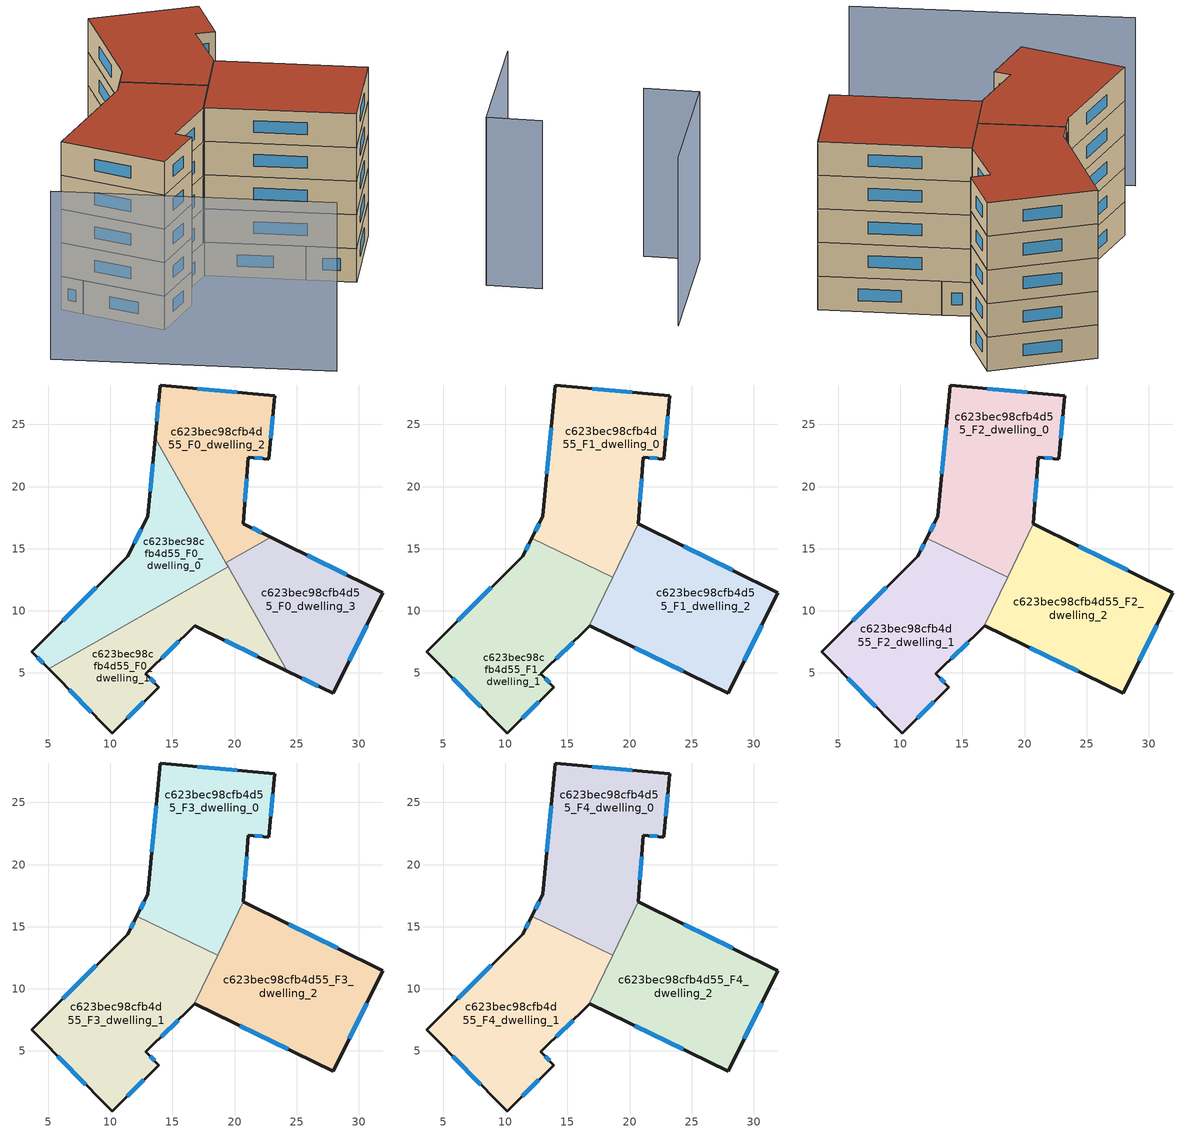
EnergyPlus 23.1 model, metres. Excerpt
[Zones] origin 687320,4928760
c623bec98cfb4d55_F0_dwelling_0
 floor ground (EU_floor_Construction): 13.61,23.88 19.48,13.56 5.04,5.33 3.66,6.72 11.41,14.39 13.02,17.6 z0
 wall outside (EU_wall_Construction): 13.61,23.88 13.02,17.6 11.41,14.39 3.66,6.72 5.04,5.33 z0:3
 wall to c623bec98cfb4d55_F0_dwelling_1 (EU_wall_Construction): 5.04,5.33 19.48,13.56 z0:3
 wall to c623bec98cfb4d55_F0_dwelling_2 (EU_wall_Construction): 19.31,13.87 13.61,23.88 z0:3
 wall to c623bec98cfb4d55_F0_dwelling_3 (EU_wall_Construction): 19.48,13.56 19.31,13.87 z0:3
 window (EU_Window_Construction): 13.42,21.83 13.21,19.64 / 4.11,6.27 4.59,5.78 / 8.89,11.89 6.18,9.21 / 12.5,16.55 11.93,15.43 z0.98:2.02
c623bec98cfb4d55_F0_dwelling_1
 floor ground (EU_floor_Construction): 19.48,13.56 24.26,5.16 16.8,8.81 12.86,4.92 13.9,3.87 10.15,0.17 5.04,5.33 z0
 wall outside (EU_wall_Construction): 5.04,5.33 10.15,0.17 13.9,3.87 12.86,4.92 16.8,8.81 24.26,5.16 z0:3
 wall to c623bec98cfb4d55_F0_dwelling_3 (EU_wall_Construction): 24.26,5.16 19.48,13.56 z0:3
 window (EU_Window_Construction): 6.7,3.65 8.49,1.85 / 19.23,7.62 21.84,6.34 / 14.14,6.18 15.52,7.54 / 13.56,4.21 13.2,4.58 / 11.37,1.37 12.68,2.66 z0.98:2.02
c623bec98cfb4d55_F0_dwelling_2
 floor ground (EU_floor_Construction): 23.24,27.31 22.76,22.22 21.1,22.37 20.69,17.03 22.92,15.92 19.31,13.87 13.61,23.88 14.01,28.18 z0
 wall outside (EU_wall_Construction): 22.92,15.92 20.69,17.03 21.1,22.37 22.76,22.22 23.24,27.31 14.01,28.18 13.61,23.88 z0:3
 wall to c623bec98cfb4d55_F0_dwelling_3 (EU_wall_Construction): 19.31,13.87 22.92,15.92 z0:3
 window (EU_Window_Construction): 22.92,23.87 23.08,25.65 / 21.64,22.32 22.22,22.27 / 20.82,18.76 20.97,20.63 / 22.2,16.28 21.42,16.67 / 13.88,26.78 13.74,25.27 / 20.24,27.59 17.01,27.9 z0.98:2.02
c623bec98cfb4d55_F0_dwelling_3
 floor ground (EU_floor_Construction): 31.95,11.46 27.94,3.36 24.26,5.16 19.31,13.87 22.92,15.92 z0
 wall outside (EU_wall_Construction): 24.26,5.16 27.94,3.36 31.95,11.46 22.92,15.92 z0:3
 window (EU_Window_Construction): 29.01,12.91 25.86,14.47 / 29.24,5.99 30.65,8.82 / 25.46,4.57 26.74,3.94 z0.98:2.02
c623bec98cfb4d55_F1_dwelling_0
 floor to c623bec98cfb4d55_F0_dwelling_2 (EU_floor_Construction): 23.24,27.31 22.76,22.22 21.1,22.37 20.69,17.03 20.71,17.02 19.24,13.98 13.61,23.87 14.01,28.18 z3
 floor to c623bec98cfb4d55_F0_dwelling_0 (EU_floor_Construction): 13.61,23.87 19.24,13.98 18.87,13.21 18.28,12.87 12.14,15.84 13.02,17.6 z3
 floor to c623bec98cfb4d55_F0_dwelling_1 (EU_floor_Construction): 18.87,13.21 18.63,12.71 18.28,12.87 z3
 wall outside (EU_wall_Construction): 20.71,17.02 20.69,17.03 21.1,22.37 22.76,22.22 23.24,27.31 14.01,28.18 13.02,17.6 12.14,15.84 z3:6
 wall to c623bec98cfb4d55_F1_dwelling_1 (EU_wall_Construction): 12.14,15.84 18.63,12.71 z3:6
 wall to c623bec98cfb4d55_F1_dwelling_2 (EU_wall_Construction): 18.63,12.71 20.71,17.02 z3:6
 window (EU_Window_Construction): 20.24,27.59 17.01,27.9 / 22.92,23.87 23.08,25.65 / 21.64,22.32 22.22,22.27 / 20.82,18.76 20.97,20.63 / 12.73,17.03 12.43,16.41 / 13.69,24.74 13.34,21.04 z3.98:5.02
c623bec98cfb4d55_F1_dwelling_1
 floor to c623bec98cfb4d55_F0_dwelling_0 (EU_floor_Construction): 18.28,12.87 5.04,5.33 3.66,6.72 11.41,14.39 12.14,15.84 z3
 floor to c623bec98cfb4d55_F0_dwelling_1 (EU_floor_Construction): 18.63,12.71 16.71,8.71 12.86,4.92 13.9,3.87 10.15,0.17 5.04,5.33 18.28,12.87 z3
 wall outside (EU_wall_Construction): 12.14,15.84 11.41,14.39 3.66,6.72 10.15,0.17 13.9,3.87 12.86,4.92 16.7,8.71 z3:6
 wall to c623bec98cfb4d55_F1_dwelling_2 (EU_wall_Construction): 16.7,8.71 18.63,12.71 z3:6
 window (EU_Window_Construction): 14.11,6.15 15.45,7.48 / 13.56,4.21 13.2,4.58 / 11.37,1.37 12.68,2.66 / 5.77,4.59 8.04,2.3 / 8.89,11.89 6.18,9.21 / 11.9,15.37 11.65,14.86 z3.98:5.02
c623bec98cfb4d55_F1_dwelling_2
 floor to c623bec98cfb4d55_F0_dwelling_1 (EU_floor_Construction): 19.48,13.56 24.26,5.16 16.8,8.81 16.71,8.71 18.87,13.21 z3
 floor to c623bec98cfb4d55_F0_dwelling_3 (EU_floor_Construction): 31.95,11.46 27.94,3.36 24.26,5.16 19.31,13.87 22.92,15.92 z3
 floor to c623bec98cfb4d55_F0_dwelling_2 (EU_floor_Construction): 22.92,15.92 19.31,13.87 19.24,13.98 20.71,17.02 z3
 floor to c623bec98cfb4d55_F0_dwelling_0 (EU_floor_Construction): 19.24,13.98 19.48,13.56 18.87,13.21 z3
 wall outside (EU_wall_Construction): 16.7,8.71 16.8,8.81 27.94,3.36 31.95,11.46 20.71,17.02 z3:6
 window (EU_Window_Construction): 28.29,13.27 24.37,15.21 / 29.24,5.99 30.65,8.82 / 20.42,7.04 24.32,5.13 z3.98:5.02
c623bec98cfb4d55_F2_dwelling_0
 floor to c623bec98cfb4d55_F1_dwelling_0 (EU_floor_Construction): 23.24,27.31 22.76,22.22 21.1,22.37 20.69,17.03 20.71,17.02 18.63,12.71 12.14,15.84 13.02,17.6 14.01,28.18 z6
 wall outside (EU_wall_Construction): 20.71,17.02 20.69,17.03 21.1,22.37 22.76,22.22 23.24,27.31 14.01,28.18 13.02,17.6 12.14,15.84 z6:9
 wall to c623bec98cfb4d55_F2_dwelling_1 (EU_wall_Construction): 12.14,15.84 18.63,12.71 z6:9
 wall to c623bec98cfb4d55_F2_dwelling_2 (EU_wall_Construction): 18.63,12.71 20.71,17.02 z6:9
 window (EU_Window_Construction): 20.24,27.59 17.01,27.9 / 22.92,23.87 23.08,25.65 / 21.64,22.32 22.22,22.27 / 20.82,18.76 20.97,20.63 / 12.73,17.03 12.43,16.41 / 13.69,24.74 13.34,21.04 z6.98:8.02
c623bec98cfb4d55_F2_dwelling_1
 floor to c623bec98cfb4d55_F1_dwelling_1 (EU_floor_Construction): 18.63,12.71 16.7,8.71 12.86,4.92 13.9,3.87 10.15,0.17 3.66,6.72 11.41,14.39 12.14,15.84 z6
 wall outside (EU_wall_Construction): 12.14,15.84 11.41,14.39 3.66,6.72 10.15,0.17 13.9,3.87 12.86,4.92 16.7,8.71 z6:9
 wall to c623bec98cfb4d55_F2_dwelling_2 (EU_wall_Construction): 16.7,8.71 18.63,12.71 z6:9
 window (EU_Window_Construction): 14.11,6.15 15.45,7.48 / 13.56,4.21 13.2,4.58 / 11.37,1.37 12.68,2.66 / 5.77,4.59 8.04,2.3 / 8.89,11.89 6.18,9.21 / 11.9,15.37 11.65,14.86 z6.98:8.02
c623bec98cfb4d55_F2_dwelling_2
 floor to c623bec98cfb4d55_F1_dwelling_2 (EU_floor_Construction): 31.95,11.46 27.94,3.36 16.8,8.81 16.7,8.71 20.71,17.02 z6
 wall outside (EU_wall_Construction): 16.7,8.71 16.8,8.81 27.94,3.36 31.95,11.46 20.71,17.02 z6:9
 window (EU_Window_Construction): 28.29,13.27 24.37,15.21 / 29.24,5.99 30.65,8.82 / 20.42,7.04 24.32,5.13 z6.98:8.02
c623bec98cfb4d55_F3_dwelling_0
 floor to c623bec98cfb4d55_F2_dwelling_0 (EU_floor_Construction): 23.24,27.31 22.76,22.22 21.1,22.37 20.69,17.03 20.71,17.02 18.63,12.71 12.14,15.84 13.02,17.6 14.01,28.18 z9
 wall outside (EU_wall_Construction): 20.71,17.02 20.69,17.03 21.1,22.37 22.76,22.22 23.24,27.31 14.01,28.18 13.02,17.6 12.14,15.84 z9:12
 wall to c623bec98cfb4d55_F3_dwelling_1 (EU_wall_Construction): 12.14,15.84 18.63,12.71 z9:12
 wall to c623bec98cfb4d55_F3_dwelling_2 (EU_wall_Construction): 18.63,12.71 20.71,17.02 z9:12
 window (EU_Window_Construction): 20.24,27.59 17.01,27.9 / 22.92,23.87 23.08,25.65 / 21.64,22.32 22.22,22.27 / 20.82,18.76 20.97,20.63 / 12.73,17.03 12.43,16.41 / 13.69,24.74 13.34,21.04 z9.98:11.02
c623bec98cfb4d55_F3_dwelling_1
 floor to c623bec98cfb4d55_F2_dwelling_1 (EU_floor_Construction): 18.63,12.71 16.7,8.71 12.86,4.92 13.9,3.87 10.15,0.17 3.66,6.72 11.41,14.39 12.14,15.84 z9
 wall outside (EU_wall_Construction): 12.14,15.84 11.41,14.39 3.66,6.72 10.15,0.17 13.9,3.87 12.86,4.92 16.7,8.71 z9:12
 wall to c623bec98cfb4d55_F3_dwelling_2 (EU_wall_Construction): 16.7,8.71 18.63,12.71 z9:12
 window (EU_Window_Construction): 14.11,6.15 15.45,7.48 / 13.56,4.21 13.2,4.58 / 11.37,1.37 12.68,2.66 / 5.77,4.59 8.04,2.3 / 8.89,11.89 6.18,9.21 / 11.9,15.37 11.65,14.86 z9.98:11.02
c623bec98cfb4d55_F3_dwelling_2
 floor to c623bec98cfb4d55_F2_dwelling_2 (EU_floor_Construction): 31.95,11.46 27.94,3.36 16.8,8.81 16.7,8.71 20.71,17.02 z9
 wall outside (EU_wall_Construction): 16.7,8.71 16.8,8.81 27.94,3.36 31.95,11.46 20.71,17.02 z9:12
 window (EU_Window_Construction): 28.29,13.27 24.37,15.21 / 29.24,5.99 30.65,8.82 / 20.42,7.04 24.32,5.13 z9.98:11.02
c623bec98cfb4d55_F4_dwelling_0
 floor to c623bec98cfb4d55_F3_dwelling_0 (EU_floor_Construction): 23.24,27.31 22.76,22.22 21.1,22.37 20.69,17.03 20.71,17.02 18.63,12.71 12.14,15.84 13.02,17.6 14.01,28.18 z12
 wall outside (EU_wall_Construction): 20.71,17.02 20.69,17.03 21.1,22.37 22.76,22.22 23.24,27.31 14.01,28.18 13.02,17.6 12.14,15.84 z12:15
 wall to c623bec98cfb4d55_F4_dwelling_1 (EU_wall_Construction): 12.14,15.84 18.63,12.71 z12:15
 wall to c623bec98cfb4d55_F4_dwelling_2 (EU_wall_Construction): 18.63,12.71 20.71,17.02 z12:15
 window (EU_Window_Construction): 20.24,27.59 17.01,27.9 / 22.92,23.87 23.08,25.65 / 21.64,22.32 22.22,22.27 / 20.82,18.76 20.97,20.63 / 12.73,17.03 12.43,16.41 / 13.69,24.74 13.34,21.04 z12.98:14.02
 roof outside (EU_roof_Construction): 18.63,12.71 20.71,17.02 20.69,17.03 21.1,22.37 22.76,22.22 23.24,27.31 14.01,28.18 13.02,17.6 12.14,15.84 z15
c623bec98cfb4d55_F4_dwelling_1
 floor to c623bec98cfb4d55_F3_dwelling_1 (EU_floor_Construction): 18.63,12.71 16.7,8.71 12.86,4.92 13.9,3.87 10.15,0.17 3.66,6.72 11.41,14.39 12.14,15.84 z12
 wall outside (EU_wall_Construction): 12.14,15.84 11.41,14.39 3.66,6.72 10.15,0.17 13.9,3.87 12.86,4.92 16.7,8.71 z12:15
 wall to c623bec98cfb4d55_F4_dwelling_2 (EU_wall_Construction): 16.7,8.71 18.63,12.71 z12:15
 window (EU_Window_Construction): 14.11,6.15 15.45,7.48 / 13.56,4.21 13.2,4.58 / 11.37,1.37 12.68,2.66 / 5.77,4.59 8.04,2.3 / 8.89,11.89 6.18,9.21 / 11.9,15.37 11.65,14.86 z12.98:14.02
 roof outside (EU_roof_Construction): 13.9,3.87 12.86,4.92 16.7,8.71 18.63,12.71 12.14,15.84 11.41,14.39 3.66,6.72 10.15,0.17 z15
c623bec98cfb4d55_F4_dwelling_2
 floor to c623bec98cfb4d55_F3_dwelling_2 (EU_floor_Construction): 31.95,11.46 27.94,3.36 16.8,8.81 16.7,8.71 20.71,17.02 z12
 wall outside (EU_wall_Construction): 16.7,8.71 16.8,8.81 27.94,3.36 31.95,11.46 20.71,17.02 z12:15
 window (EU_Window_Construction): 28.29,13.27 24.37,15.21 / 29.24,5.99 30.65,8.82 / 20.42,7.04 24.32,5.13 z12.98:14.02
 roof outside (EU_roof_Construction): 27.94,3.36 31.95,11.46 20.71,17.02 16.7,8.71 16.8,8.81 z15
shading: 41.55,-3.08 37.52,-0.9 / 37.52,-0.9 43.62,10.35 / -0.45,-1.91 20.45,-12.1 z0:15
[Building]
EU S2 Campaign: North Axis=0; Terrain=City; Solar Distribution=FullExterior
[Site:Location]
Bologna: Latitude=44.5; Longitude=11.25; Time Zone=1; Elevation=37
[SizingPeriod:WeatherFileDays]
AnnualSizingPeriod: Begin Month=1; Begin Day of Month=1; End Month=12; End Day of Month=31; Day of Week for Start Day=Monday; Use Weather File Daylight Saving Period=No; Use Weather File Rain and Snow Indicators=No
[MATERIAL]
EU_InternalMass_Material: Roughness=MediumRough; Thickness=0.1; Conductivity=1; Density=1800; Specific Heat=900; Thermal Absorptance=0.9; Solar Absorptance=0.7; Visible Absorptance=0.7
[MATERIAL:NOMASS] Roughness=MediumRough; Thermal Absorptance=0.9; Solar Absorptance=0.7; Visible Absorptance=0.7
Name | Thermal Resistance
EU_wall_NoMass | 0.905828
EU_roof_NoMass | 0.37593
EU_floor_NoMass | 0.67114
[WINDOWMATERIAL:SIMPLEGLAZINGSYSTEM]
EU_Window_SimpleGlazing: UFactor=4.52486; Solar Heat Gain Coefficient=0.85; Visible Transmittance=0.85
[CONSTRUCTION]
EU_wall_Construction: EU_wall_NoMass
EU_roof_Construction: EU_roof_NoMass
EU_floor_Construction: EU_floor_NoMass
EU_InternalMass_Construction: EU_InternalMass_Material
EU_Window_Construction: EU_Window_SimpleGlazing
[ZONE] Type=1; Multiplier=1; Ceiling Height=autocalculate; Floor Area=autocalculate; Part of Total Floor Area=Yes
Name | Volume
c623bec98cfb4d55_F0_dwelling_0 | 254.849
c623bec98cfb4d55_F1_dwelling_0; c623bec98cfb4d55_F2_dwelling_0; c623bec98cfb4d55_F3_dwelling_0; c623bec98cfb4d55_F4_dwelling_0 | 339.789
c623bec98cfb4d55_F0_dwelling_1 | 254.844
c623bec98cfb4d55_F1_dwelling_1; c623bec98cfb4d55_F2_dwelling_1; c623bec98cfb4d55_F3_dwelling_1; c623bec98cfb4d55_F4_dwelling_1 | 339.805
c623bec98cfb4d55_F0_dwelling_2 | 254.852
c623bec98cfb4d55_F1_dwelling_2; c623bec98cfb4d55_F2_dwelling_2; c623bec98cfb4d55_F3_dwelling_2; c623bec98cfb4d55_F4_dwelling_2 | 339.782
c623bec98cfb4d55_F0_dwelling_3 | 254.858
[INTERNALMASS] Construction=EU_InternalMass_Construction
Name | Zone or ZoneList | Surface Area
c623bec98cfb4d55_F0_dwelling_0_EU_InternalMass | c623bec98cfb4d55_F0_dwelling_0 | 84.9496
c623bec98cfb4d55_F0_dwelling_1_EU_InternalMass | c623bec98cfb4d55_F0_dwelling_1 | 84.9477
c623bec98cfb4d55_F0_dwelling_2_EU_InternalMass | c623bec98cfb4d55_F0_dwelling_2 | 84.95
c623bec98cfb4d55_F0_dwelling_3_EU_InternalMass | c623bec98cfb4d55_F0_dwelling_3 | 84.9523
c623bec98cfb4d55_F1_dwelling_0_EU_InternalMass | c623bec98cfb4d55_F1_dwelling_0 | 113.261
c623bec98cfb4d55_F1_dwelling_1_EU_InternalMass | c623bec98cfb4d55_F1_dwelling_1 | 113.269
c623bec98cfb4d55_F1_dwelling_2_EU_InternalMass | c623bec98cfb4d55_F1_dwelling_2 | 113.26
c623bec98cfb4d55_F2_dwelling_0_EU_InternalMass | c623bec98cfb4d55_F2_dwelling_0 | 113.261
c623bec98cfb4d55_F2_dwelling_1_EU_InternalMass | c623bec98cfb4d55_F2_dwelling_1 | 113.269
c623bec98cfb4d55_F2_dwelling_2_EU_InternalMass | c623bec98cfb4d55_F2_dwelling_2 | 113.26
c623bec98cfb4d55_F3_dwelling_0_EU_InternalMass | c623bec98cfb4d55_F3_dwelling_0 | 113.261
c623bec98cfb4d55_F3_dwelling_1_EU_InternalMass | c623bec98cfb4d55_F3_dwelling_1 | 113.269
c623bec98cfb4d55_F3_dwelling_2_EU_InternalMass | c623bec98cfb4d55_F3_dwelling_2 | 113.26
c623bec98cfb4d55_F4_dwelling_0_EU_InternalMass | c623bec98cfb4d55_F4_dwelling_0 | 113.261
c623bec98cfb4d55_F4_dwelling_1_EU_InternalMass | c623bec98cfb4d55_F4_dwelling_1 | 113.269
c623bec98cfb4d55_F4_dwelling_2_EU_InternalMass | c623bec98cfb4d55_F4_dwelling_2 | 113.26
[OTHEREQUIPMENT] Fuel Type=Electricity; Design Level Calculation Method=Watts/Area; Power per Zone Floor Area=1; Fraction Latent=0; Fraction Radiant=0; Fraction Lost=0; Carbon Dioxide Generation Rate=0; EndUse Subcategory=EU_Step8_InternalGains
Name | Zone or ZoneList or Space or SpaceList | Schedule
EU_Step8_InternalGain_c623bec98cfb4d55_F0_dwelling_0_f000 | c623bec98cfb4d55_F0_dwelling_0 | EU_Step8_GainSchedule_c623bec98cfb4d55_F0_dwelling_0_f000
EU_Step8_InternalGain_c623bec98cfb4d55_F0_dwelling_1_f000 | c623bec98cfb4d55_F0_dwelling_1 | EU_Step8_GainSchedule_c623bec98cfb4d55_F0_dwelling_1_f000
EU_Step8_InternalGain_c623bec98cfb4d55_F0_dwelling_2_f000 | c623bec98cfb4d55_F0_dwelling_2 | EU_Step8_GainSchedule_c623bec98cfb4d55_F0_dwelling_2_f000
EU_Step8_InternalGain_c623bec98cfb4d55_F0_dwelling_3_f000 | c623bec98cfb4d55_F0_dwelling_3 | EU_Step8_GainSchedule_c623bec98cfb4d55_F0_dwelling_3_f000
EU_Step8_InternalGain_c623bec98cfb4d55_F1_dwelling_0_f000 | c623bec98cfb4d55_F1_dwelling_0 | EU_Step8_GainSchedule_c623bec98cfb4d55_F1_dwelling_0_f000
EU_Step8_InternalGain_c623bec98cfb4d55_F1_dwelling_1_f000 | c623bec98cfb4d55_F1_dwelling_1 | EU_Step8_GainSchedule_c623bec98cfb4d55_F1_dwelling_1_f000
EU_Step8_InternalGain_c623bec98cfb4d55_F1_dwelling_2_f000 | c623bec98cfb4d55_F1_dwelling_2 | EU_Step8_GainSchedule_c623bec98cfb4d55_F1_dwelling_2_f000
EU_Step8_InternalGain_c623bec98cfb4d55_F2_dwelling_0_f000 | c623bec98cfb4d55_F2_dwelling_0 | EU_Step8_GainSchedule_c623bec98cfb4d55_F2_dwelling_0_f000
EU_Step8_InternalGain_c623bec98cfb4d55_F2_dwelling_1_f000 | c623bec98cfb4d55_F2_dwelling_1 | EU_Step8_GainSchedule_c623bec98cfb4d55_F2_dwelling_1_f000
EU_Step8_InternalGain_c623bec98cfb4d55_F2_dwelling_2_f000 | c623bec98cfb4d55_F2_dwelling_2 | EU_Step8_GainSchedule_c623bec98cfb4d55_F2_dwelling_2_f000
EU_Step8_InternalGain_c623bec98cfb4d55_F3_dwelling_0_f000 | c623bec98cfb4d55_F3_dwelling_0 | EU_Step8_GainSchedule_c623bec98cfb4d55_F3_dwelling_0_f000
EU_Step8_InternalGain_c623bec98cfb4d55_F3_dwelling_1_f000 | c623bec98cfb4d55_F3_dwelling_1 | EU_Step8_GainSchedule_c623bec98cfb4d55_F3_dwelling_1_f000
EU_Step8_InternalGain_c623bec98cfb4d55_F3_dwelling_2_f000 | c623bec98cfb4d55_F3_dwelling_2 | EU_Step8_GainSchedule_c623bec98cfb4d55_F3_dwelling_2_f000
EU_Step8_InternalGain_c623bec98cfb4d55_F4_dwelling_0_f000 | c623bec98cfb4d55_F4_dwelling_0 | EU_Step8_GainSchedule_c623bec98cfb4d55_F4_dwelling_0_f000
EU_Step8_InternalGain_c623bec98cfb4d55_F4_dwelling_1_f000 | c623bec98cfb4d55_F4_dwelling_1 | EU_Step8_GainSchedule_c623bec98cfb4d55_F4_dwelling_1_f000
EU_Step8_InternalGain_c623bec98cfb4d55_F4_dwelling_2_f000 | c623bec98cfb4d55_F4_dwelling_2 | EU_Step8_GainSchedule_c623bec98cfb4d55_F4_dwelling_2_f000
[ZONEVENTILATION:DESIGNFLOWRATE] Schedule=EU_AlwaysOn; Design Flow Rate Calculation Method=AirChanges/Hour; Air Changes per Hour=0.73129; Ventilation Type=Natural; Fan Pressure Rise=0; Fan Total Efficiency=1; Constant Term Coefficient=1; Temperature Term Coefficient=0; Velocity Term Coefficient=0; Velocity Squared Term Coefficient=0; Minimum Indoor Temperature=-100; Maximum Indoor Temperature=100; Delta Temperature=-100; Minimum Outdoor Temperature=-100; Maximum Outdoor Temperature=100; Maximum Wind Speed=40
Name | Zone or ZoneList or Space or SpaceList
EU_ConstantAir_c623bec98cfb4d55_F0_dwelling_0 | c623bec98cfb4d55_F0_dwelling_0
EU_ConstantAir_c623bec98cfb4d55_F0_dwelling_1 | c623bec98cfb4d55_F0_dwelling_1
EU_ConstantAir_c623bec98cfb4d55_F0_dwelling_2 | c623bec98cfb4d55_F0_dwelling_2
EU_ConstantAir_c623bec98cfb4d55_F0_dwelling_3 | c623bec98cfb4d55_F0_dwelling_3
EU_ConstantAir_c623bec98cfb4d55_F1_dwelling_0 | c623bec98cfb4d55_F1_dwelling_0
EU_ConstantAir_c623bec98cfb4d55_F1_dwelling_1 | c623bec98cfb4d55_F1_dwelling_1
EU_ConstantAir_c623bec98cfb4d55_F1_dwelling_2 | c623bec98cfb4d55_F1_dwelling_2
EU_ConstantAir_c623bec98cfb4d55_F2_dwelling_0 | c623bec98cfb4d55_F2_dwelling_0
EU_ConstantAir_c623bec98cfb4d55_F2_dwelling_1 | c623bec98cfb4d55_F2_dwelling_1
EU_ConstantAir_c623bec98cfb4d55_F2_dwelling_2 | c623bec98cfb4d55_F2_dwelling_2
EU_ConstantAir_c623bec98cfb4d55_F3_dwelling_0 | c623bec98cfb4d55_F3_dwelling_0
EU_ConstantAir_c623bec98cfb4d55_F3_dwelling_1 | c623bec98cfb4d55_F3_dwelling_1
EU_ConstantAir_c623bec98cfb4d55_F3_dwelling_2 | c623bec98cfb4d55_F3_dwelling_2
EU_ConstantAir_c623bec98cfb4d55_F4_dwelling_0 | c623bec98cfb4d55_F4_dwelling_0
EU_ConstantAir_c623bec98cfb4d55_F4_dwelling_1 | c623bec98cfb4d55_F4_dwelling_1
EU_ConstantAir_c623bec98cfb4d55_F4_dwelling_2 | c623bec98cfb4d55_F4_dwelling_2
[HVACTEMPLATE:THERMOSTAT] Constant Heating Setpoint=20; Constant Cooling Setpoint=50
EU_HeatOnly_c623bec98cfb4d55_F0_dwelling_0; EU_HeatOnly_c623bec98cfb4d55_F0_dwelling_1; EU_HeatOnly_c623bec98cfb4d55_F0_dwelling_2; EU_HeatOnly_c623bec98cfb4d55_F0_dwelling_3; EU_HeatOnly_c623bec98cfb4d55_F1_dwelling_0; EU_HeatOnly_c623bec98cfb4d55_F1_dwelling_1; EU_HeatOnly_c623bec98cfb4d55_F1_dwelling_2; EU_HeatOnly_c623bec98cfb4d55_F2_dwelling_0; EU_HeatOnly_c623bec98cfb4d55_F2_dwelling_1; EU_HeatOnly_c623bec98cfb4d55_F2_dwelling_2; EU_HeatOnly_c623bec98cfb4d55_F3_dwelling_0; EU_HeatOnly_c623bec98cfb4d55_F3_dwelling_1; EU_HeatOnly_c623bec98cfb4d55_F3_dwelling_2; EU_HeatOnly_c623bec98cfb4d55_F4_dwelling_0; EU_HeatOnly_c623bec98cfb4d55_F4_dwelling_1; EU_HeatOnly_c623bec98cfb4d55_F4_dwelling_2
[HVACTEMPLATE:ZONE:IDEALLOADSAIRSYSTEM] System Availability Schedule=EU_AlwaysOn; Maximum Heating Supply Air Temperature=50; Minimum Cooling Supply Air Temperature=13; Maximum Heating Supply Air Humidity Ratio=0.0156; Minimum Cooling Supply Air Humidity Ratio=0.0077; Heating Limit=NoLimit; Cooling Limit=NoLimit; Heating Availability Schedule=EU_AlwaysOn; Cooling Availability Schedule=EU_CoolingOff; Dehumidification Control Type=ConstantSensibleHeatRatio; Cooling Sensible Heat Ratio=0.7; Dehumidification Setpoint=60; Humidification Control Type=None; Humidification Setpoint=30; Outdoor Air Method=None; Outdoor Air Flow Rate per Person=0.00944; Outdoor Air Flow Rate per Zone Floor Area=0; Outdoor Air Flow Rate per Zone=0; Demand Controlled Ventilation Type=None; Outdoor Air Economizer Type=NoEconomizer; Heat Recovery Type=None; Sensible Heat Recovery Effectiveness=0.7; Latent Heat Recovery Effectiveness=0.65
Name | Template Thermostat
c623bec98cfb4d55_F0_dwelling_0 | EU_HeatOnly_c623bec98cfb4d55_F0_dwelling_0
c623bec98cfb4d55_F0_dwelling_1 | EU_HeatOnly_c623bec98cfb4d55_F0_dwelling_1
c623bec98cfb4d55_F0_dwelling_2 | EU_HeatOnly_c623bec98cfb4d55_F0_dwelling_2
c623bec98cfb4d55_F0_dwelling_3 | EU_HeatOnly_c623bec98cfb4d55_F0_dwelling_3
c623bec98cfb4d55_F1_dwelling_0 | EU_HeatOnly_c623bec98cfb4d55_F1_dwelling_0
c623bec98cfb4d55_F1_dwelling_1 | EU_HeatOnly_c623bec98cfb4d55_F1_dwelling_1
c623bec98cfb4d55_F1_dwelling_2 | EU_HeatOnly_c623bec98cfb4d55_F1_dwelling_2
c623bec98cfb4d55_F2_dwelling_0 | EU_HeatOnly_c623bec98cfb4d55_F2_dwelling_0
c623bec98cfb4d55_F2_dwelling_1 | EU_HeatOnly_c623bec98cfb4d55_F2_dwelling_1
c623bec98cfb4d55_F2_dwelling_2 | EU_HeatOnly_c623bec98cfb4d55_F2_dwelling_2
c623bec98cfb4d55_F3_dwelling_0 | EU_HeatOnly_c623bec98cfb4d55_F3_dwelling_0
c623bec98cfb4d55_F3_dwelling_1 | EU_HeatOnly_c623bec98cfb4d55_F3_dwelling_1
c623bec98cfb4d55_F3_dwelling_2 | EU_HeatOnly_c623bec98cfb4d55_F3_dwelling_2
c623bec98cfb4d55_F4_dwelling_0 | EU_HeatOnly_c623bec98cfb4d55_F4_dwelling_0
c623bec98cfb4d55_F4_dwelling_1 | EU_HeatOnly_c623bec98cfb4d55_F4_dwelling_1
c623bec98cfb4d55_F4_dwelling_2 | EU_HeatOnly_c623bec98cfb4d55_F4_dwelling_2
[SIZING:ZONE] Zone Cooling Design Supply Air Temperature Input Method=SupplyAirTemperature; Zone Cooling Design Supply Air Temperature=13; Zone Heating Design Supply Air Temperature Input Method=SupplyAirTemperature; Zone Heating Design Supply Air Temperature=50; Zone Cooling Design Supply Air Humidity Ratio=0.008; Zone Heating Design Supply Air Humidity Ratio=0.008; Cooling Design Air Flow Method=DesignDay; Cooling Design Air Flow Rate=0; Cooling Minimum Air Flow per Zone Floor Area=0.000762; Cooling Minimum Air Flow=0; Cooling Minimum Air Flow Fraction=0.2; Heating Design Air Flow Method=DesignDay; Heating Design Air Flow Rate=0; Heating Maximum Air Flow per Zone Floor Area=0.002032; Heating Maximum Air Flow=0.141576; Heating Maximum Air Flow Fraction=0.3; Account for Dedicated Outdoor Air System=No; Dedicated Outdoor Air System Control Strategy=NeutralSupplyAir; Dedicated Outdoor Air Low Setpoint Temperature for Design=autosize; Dedicated Outdoor Air High Setpoint Temperature for Design=autosize; Zone Load Sizing Method=Sensible Load Only No Latent Load; Zone Latent Cooling Design Supply Air Humidity Ratio Input Method=HumidityRatioDifference; Zone Cooling Design Supply Air Humidity Ratio Difference=0.005; Zone Latent Heating Design Supply Air Humidity Ratio Input Method=HumidityRatioDifference; Zone Humidification Design Supply Air Humidity Ratio Difference=0.005
c623bec98cfb4d55_F0_dwelling_0; c623bec98cfb4d55_F0_dwelling_1; c623bec98cfb4d55_F0_dwelling_2; c623bec98cfb4d55_F0_dwelling_3; c623bec98cfb4d55_F1_dwelling_0; c623bec98cfb4d55_F1_dwelling_1; c623bec98cfb4d55_F1_dwelling_2; c623bec98cfb4d55_F2_dwelling_0; c623bec98cfb4d55_F2_dwelling_1; c623bec98cfb4d55_F2_dwelling_2; c623bec98cfb4d55_F3_dwelling_0; c623bec98cfb4d55_F3_dwelling_1; c623bec98cfb4d55_F3_dwelling_2; c623bec98cfb4d55_F4_dwelling_0; c623bec98cfb4d55_F4_dwelling_1; c623bec98cfb4d55_F4_dwelling_2
[SCHEDULE:CONSTANT]
Name | Hourly Value
EU_AlwaysOn | 1
EU_CoolingOff | 0
[SCHEDULE:FILE] Column Number=1; Rows to Skip at Top=0; Number of Hours of Data=8760; Column Separator=Comma; Interpolate to Timestep=No; Minutes per Item=60; Adjust Schedule for Daylight Savings=Yes
Name | File
EU_Step8_GainSchedule_c623bec98cfb4d55_F0_dwelling_0_f000 | ../../schedules/c623bec98cfb4d55/c623bec98cfb4d55_F0_dwelling_0_f000_gain.csv
EU_Step8_GainSchedule_c623bec98cfb4d55_F0_dwelling_1_f000 | ../../schedules/c623bec98cfb4d55/c623bec98cfb4d55_F0_dwelling_1_f000_gain.csv
EU_Step8_GainSchedule_c623bec98cfb4d55_F0_dwelling_2_f000 | ../../schedules/c623bec98cfb4d55/c623bec98cfb4d55_F0_dwelling_2_f000_gain.csv
EU_Step8_GainSchedule_c623bec98cfb4d55_F0_dwelling_3_f000 | ../../schedules/c623bec98cfb4d55/c623bec98cfb4d55_F0_dwelling_3_f000_gain.csv
EU_Step8_GainSchedule_c623bec98cfb4d55_F1_dwelling_0_f000 | ../../schedules/c623bec98cfb4d55/c623bec98cfb4d55_F1_dwelling_0_f000_gain.csv
EU_Step8_GainSchedule_c623bec98cfb4d55_F1_dwelling_1_f000 | ../../schedules/c623bec98cfb4d55/c623bec98cfb4d55_F1_dwelling_1_f000_gain.csv
EU_Step8_GainSchedule_c623bec98cfb4d55_F1_dwelling_2_f000 | ../../schedules/c623bec98cfb4d55/c623bec98cfb4d55_F1_dwelling_2_f000_gain.csv
EU_Step8_GainSchedule_c623bec98cfb4d55_F2_dwelling_0_f000 | ../../schedules/c623bec98cfb4d55/c623bec98cfb4d55_F2_dwelling_0_f000_gain.csv
EU_Step8_GainSchedule_c623bec98cfb4d55_F2_dwelling_1_f000 | ../../schedules/c623bec98cfb4d55/c623bec98cfb4d55_F2_dwelling_1_f000_gain.csv
EU_Step8_GainSchedule_c623bec98cfb4d55_F2_dwelling_2_f000 | ../../schedules/c623bec98cfb4d55/c623bec98cfb4d55_F2_dwelling_2_f000_gain.csv
EU_Step8_GainSchedule_c623bec98cfb4d55_F3_dwelling_0_f000 | ../../schedules/c623bec98cfb4d55/c623bec98cfb4d55_F3_dwelling_0_f000_gain.csv
EU_Step8_GainSchedule_c623bec98cfb4d55_F3_dwelling_1_f000 | ../../schedules/c623bec98cfb4d55/c623bec98cfb4d55_F3_dwelling_1_f000_gain.csv
EU_Step8_GainSchedule_c623bec98cfb4d55_F3_dwelling_2_f000 | ../../schedules/c623bec98cfb4d55/c623bec98cfb4d55_F3_dwelling_2_f000_gain.csv
EU_Step8_GainSchedule_c623bec98cfb4d55_F4_dwelling_0_f000 | ../../schedules/c623bec98cfb4d55/c623bec98cfb4d55_F4_dwelling_0_f000_gain.csv
EU_Step8_GainSchedule_c623bec98cfb4d55_F4_dwelling_1_f000 | ../../schedules/c623bec98cfb4d55/c623bec98cfb4d55_F4_dwelling_1_f000_gain.csv
EU_Step8_GainSchedule_c623bec98cfb4d55_F4_dwelling_2_f000 | ../../schedules/c623bec98cfb4d55/c623bec98cfb4d55_F4_dwelling_2_f000_gain.csv
